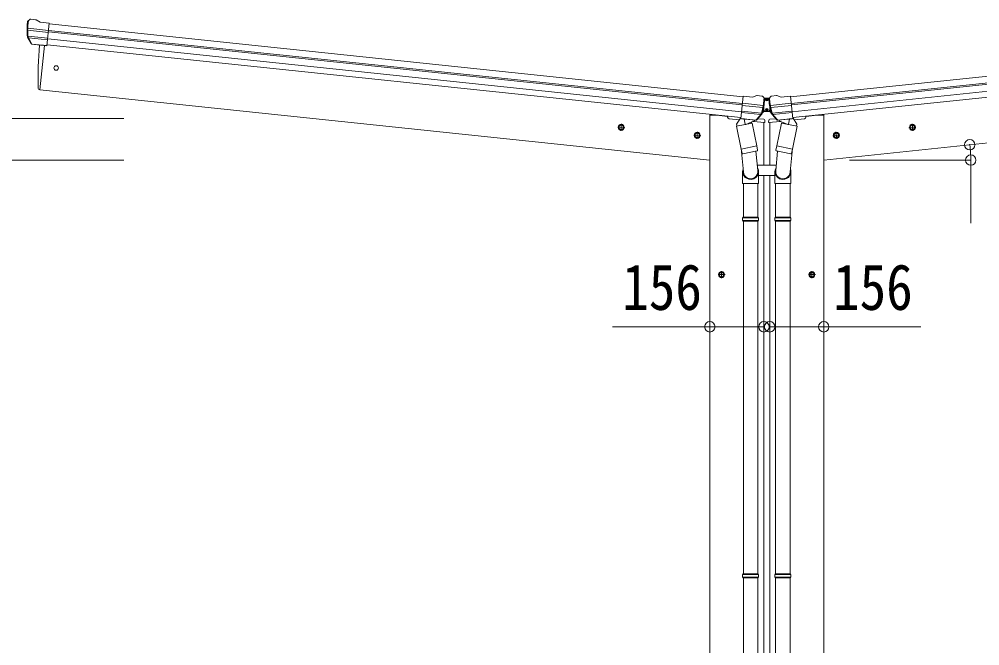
# Model space of a CAD drawing. Units: millimetres at full size, sheet at 1:30. Extents: x -8432 to 8432, y -5820 to 5820.
# Drawn here: x -5569 to -2806, y -2129 to -326 of the extents above; entities that cross this region are included whole.
import ezdxf
from ezdxf.enums import TextEntityAlignment as Align

# ---------------------------------------------------------------- set-up
doc = ezdxf.new("R2010")
doc.units = ezdxf.units.MM
doc.header["$LTSCALE"] = 30
doc.header["$PDMODE"] = 32
doc.header["$PDSIZE"] = 30
for name, color, linetype, lineweight in [('0-3_ELV2', 4, 'Continuous', 9), ('0-6_OTH_LINE', 6, 'Continuous', 9), ('0-9_OUTLINE', 7, 'Continuous', 9)]:
    doc.layers.add(name, color=color, linetype=linetype, lineweight=lineweight)
doc.styles.add('ＭＳ ゴシック', font='')
doc.styles.get('ＭＳ ゴシック').set_extended_font_data('MS Gothic')

msp = doc.modelspace()

# ---------------------------------------------------------------- linework, layer by layer
at = {"layer": '0-3_ELV2'}
for p, q in [((-5538.94, -327.45), (-5544.12, -331.65)), ((-5538.94, -327.45), (-5538.93, -327.45)), ((-5521.78, -327.78), (-5535.27, -326.37)), ((-5508.95, -335.16), (-5520.55, -328.19)), ((-5545.51, -335.34), (-5545.2, -333.5)), ((-5544.81, -358.07), (-5485.21, -364.34)), ((-5484.59, -358.48), (-5544.33, -352.2)), ((-5508.95, -335.16), (-5482.43, -337.95)), ((-5489.22, -402.5), (-5482.43, -337.95)), ((-3488.54, -568.63), (-5484.63, -358.84)), ((-3486.56, -549.74), (-5482.64, -339.94)), ((-3350.04, -549.74), (-1353.95, -339.94)), ((-3348.05, -568.63), (-1351.97, -358.84)), ((-5535.07, -396.49), (-5545.2, -378.23)), ((-5543.97, -374.83), (-5486.94, -380.82)), ((-5534.02, -396.06), (-5543.47, -377.76)), ((-5542.58, -379.49), (-5487.41, -385.29)), ((-3491.07, -592.67), (-5487.15, -382.87)), ((-3488.97, -572.81), (-5485.07, -363.01)), ((-3347.62, -572.81), (-1351.53, -363.01)), ((-3345.53, -592.67), (-1349.44, -382.87)), ((-5525.02, -398.74), (-5532.71, -397.93)), ((-5532.57, -397.72), (-5489.19, -402.28)), ((-5524.77, -398.86), (-5525.02, -398.74)), ((-5499.43, -401.52), (-5524.77, -398.86)), ((-5496.1, -401.78), (-5509.49, -529.17)), ((-5499.16, -401.46), (-5499.43, -401.52)), ((-5489.22, -402.5), (-5499.16, -401.46)), ((-5488.91, -399.61), (-3492.83, -609.41)), ((-1347.68, -399.61), (-3343.77, -609.41)), ((-5509.49, -529.17), (-5511.54, -528.88)), ((-5509.49, -529.17), (-3582.15, -731.74)), ((-3493.13, -612.3), (-3486.35, -547.75)), ((-3459.83, -550.54), (-3486.35, -547.75)), ((-3459.83, -550.54), (-3447.03, -546.13)), ((-3445.74, -545.98), (-3432.25, -547.4)), ((-3428.89, -549.23), (-3428.9, -549.22)), ((-3428.89, -549.23), (-3424.7, -554.41)), ((-3407.7, -549.23), (-3411.9, -554.41)), ((-3407.7, -549.23), (-3407.7, -549.22)), ((-3390.85, -545.98), (-3404.34, -547.4)), ((-3376.77, -550.54), (-3389.57, -546.13)), ((-3376.77, -550.54), (-3350.25, -547.75)), ((-3343.46, -612.3), (-3350.25, -547.75)), ((-1327.11, -529.17), (-3254.45, -731.74)), ((-3429.52, -580.4), (-3489.12, -574.13)), ((-3488.5, -568.28), (-3428.77, -574.56)), ((-3426.8, -576.17), (-3426.8, -587.81)), ((-3425.56, -553.35), (-3425.55, -553.28)), ((-3425.55, -553.28), (-3411.05, -553.28)), ((-3424.11, -558.31), (-3424.03, -556.44)), ((-3417.04, -558), (-3416.2, -558)), ((-3412.49, -558.31), (-3412.57, -556.44)), ((-3411.04, -553.35), (-3411.05, -553.28)), ((-3409.8, -576.17), (-3409.8, -587.81)), ((-3348.09, -568.28), (-3407.83, -574.56)), ((-3407.08, -580.4), (-3347.48, -574.13)), ((-3582.15, -3781.68), (-3582.15, -602.74)), ((-3531.38, -605.36), (-3530.95, -608.59)), ((-3436.15, -600.88), (-3491.32, -595.08)), ((-3433.82, -596.61), (-3490.85, -590.62)), ((-3447.97, -615.32), (-3434.92, -599.38)), ((-3447.03, -615.96), (-3433.33, -600.2)), ((-3432.28, -597.69), (-3427.13, -591.78)), ((-3431.21, -594.18), (-3428.26, -590.79)), ((-3427.13, -590.28), (-3425.38, -590.28)), ((-3409.83, -591.78), (-3427.13, -591.78)), ((-3425.09, -590.78), (-3426.8, -587.81)), ((-3425.09, -590.78), (-3411.51, -590.78)), ((-3417.04, -586.7), (-3416.2, -586.7)), ((-3411.51, -590.78), (-3409.8, -587.81)), ((-3411.22, -590.28), (-3409.83, -590.28)), ((-3404.11, -598.35), (-3409.83, -591.78)), ((-3405.2, -594.82), (-3408.7, -590.79)), ((-3389.57, -615.96), (-3403.27, -600.2)), ((-3402.78, -596.61), (-3345.74, -590.62)), ((-3388.63, -615.32), (-3401.68, -599.38)), ((-3400.45, -600.88), (-3345.27, -595.08)), ((-3305.22, -605.36), (-3305.65, -608.59)), ((-3254.45, -3781.68), (-3254.45, -602.74)), ((-3843.23, -633.16), (-3836.37, -630.11)), ((-3838.2, -647.52), (-3836.11, -627.63)), ((-3836.37, -630.11), (-3830.3, -634.52)), ((-3830.3, -634.52), (-3831.09, -641.98)), ((-3497.25, -615.98), (-3526.52, -612.91)), ((-3493.13, -612.3), (-3483.19, -613.35)), ((-3449.73, -616.63), (-3493.11, -612.08)), ((-3483.19, -613.35), (-3482.93, -613.47)), ((-3482.93, -613.47), (-3457.6, -616.13)), ((-3457.6, -616.13), (-3457.33, -616.06)), ((-3457.33, -616.06), (-3449.64, -616.87)), ((-3423.5, -623.73), (-3457.23, -620.19)), ((-3443.91, -612.54), (-3427.06, -614.31)), ((-3426.65, -746.29), (-3426.65, -623.4)), ((-3424.4, -616.9), (-3423.5, -623.73)), ((-3412.2, -616.9), (-3413.09, -623.73)), ((-3413.09, -623.73), (-3379.36, -620.19)), ((-3409.95, -746.29), (-3409.95, -623.4)), ((-3392.69, -612.54), (-3409.53, -614.31)), ((-3379.27, -616.06), (-3386.96, -616.87)), ((-3386.86, -616.63), (-3343.49, -612.08)), ((-3378.99, -616.13), (-3379.27, -616.06)), ((-3353.66, -613.47), (-3378.99, -616.13)), ((-3353.41, -613.35), (-3353.66, -613.47)), ((-3343.46, -612.3), (-3353.41, -613.35)), ((-3339.34, -615.98), (-3310.08, -612.91)), ((-3000.22, -630.11), (-3006.29, -634.52)), ((-3006.29, -634.52), (-3005.51, -641.98)), ((-2998.39, -647.52), (-3000.48, -627.63)), ((-2993.37, -633.16), (-3000.22, -630.11)), ((-3847.1, -636.53), (-3827.21, -638.62)), ((-3831.09, -641.98), (-3837.94, -645.04)), ((-3628.31, -659.52), (-3608.42, -661.61)), ((-3624.44, -656.16), (-3617.58, -653.1)), ((-3619.41, -670.51), (-3617.32, -650.62)), ((-3617.58, -653.1), (-3611.51, -657.51)), ((-3611.51, -657.51), (-3612.29, -664.98)), ((-3208.29, -659.52), (-3228.18, -661.61)), ((-3219.02, -653.1), (-3225.09, -657.51)), ((-3225.09, -657.51), (-3224.3, -664.98)), ((-3217.19, -670.51), (-3219.28, -650.62)), ((-3212.16, -656.16), (-3219.02, -653.1)), ((-2989.49, -636.53), (-3009.38, -638.62)), ((-3005.51, -641.98), (-2998.65, -645.04)), ((-3612.29, -664.98), (-3619.15, -668.03)), ((-3224.3, -664.98), (-3217.45, -668.03)), ((-3426.65, -3781.68), (-3426.65, -776.29)), ((-3409.95, -3781.68), (-3409.95, -776.29)), ((-3558.45, -1061.29), (-3538.45, -1061.29)), ((-3554.95, -1057.54), (-3548.45, -1053.79)), ((-3548.45, -1071.29), (-3548.45, -1051.29)), ((-3548.45, -1053.79), (-3541.95, -1057.54)), ((-3541.95, -1065.05), (-3548.45, -1068.8)), ((-3541.95, -1057.54), (-3541.95, -1065.05)), ((-3278.45, -1061.29), (-3298.45, -1061.29)), ((-3288.45, -1053.79), (-3294.95, -1057.54)), ((-3294.95, -1057.54), (-3294.95, -1065.05)), ((-3294.95, -1065.05), (-3288.45, -1068.8)), ((-3288.45, -1071.29), (-3288.45, -1051.29)), ((-3281.95, -1057.54), (-3288.45, -1053.79))]:
    msp.add_line(p, q, dxfattribs=at)
for points in [[(-3419.56, -557.16), (-3420.4, -557.16), (-3420.4, -558), (-3419.56, -558)], [(-3417.88, -556.32), (-3417.88, -555.48), (-3418.72, -555.48), (-3418.72, -556.32)], [(-3418.72, -558.84), (-3418.72, -559.68), (-3417.88, -559.68), (-3417.88, -558.84)], [(-3416.2, -558), (-3416.2, -557.16), (-3417.04, -557.16)], [(-3582.15, -602.74), (-3562.15, -602.74), (-3531.29, -605.99)], [(-3419.56, -585.86), (-3420.4, -585.86), (-3420.4, -586.7), (-3419.56, -586.7)], [(-3417.88, -585.02), (-3417.88, -584.18), (-3418.72, -584.18), (-3418.72, -585.02)], [(-3418.72, -587.54), (-3418.72, -588.38), (-3417.88, -588.38), (-3417.88, -587.54)], [(-3416.2, -586.7), (-3416.2, -585.86), (-3417.04, -585.86)], [(-3254.45, -602.74), (-3274.45, -602.74), (-3305.3, -605.99)], [(-3837.94, -645.04), (-3844.01, -640.62), (-3843.23, -633.16)], [(-2998.65, -645.04), (-2992.58, -640.62), (-2993.37, -633.16)], [(-3619.15, -668.03), (-3625.22, -663.62), (-3624.44, -656.16)], [(-3217.45, -668.03), (-3211.38, -663.62), (-3212.16, -656.16)], [(-3548.45, -1068.8), (-3554.95, -1065.05), (-3554.95, -1057.54)], [(-3288.45, -1068.8), (-3281.95, -1065.05), (-3281.95, -1057.54)]]:
    msp.add_lwpolyline(points, dxfattribs=at)
for centre, radius in [((-5462.69, -466.62), 6.5), ((-3418.3, -557.58), 3.5), ((-3418.3, -586.28), 3.5), ((-3837.16, -637.57), 8.5), ((-3837.16, -637.57), 7.7), ((-3837.16, -637.57), 6.5), ((-2999.44, -637.57), 8.5), ((-2999.44, -637.57), 7.7), ((-2999.44, -637.57), 6.5), ((-3618.36, -660.57), 8.5), ((-3618.36, -660.57), 7.7), ((-3618.36, -660.57), 6.5), ((-3218.23, -660.57), 8.5), ((-3218.23, -660.57), 7.7), ((-3218.23, -660.57), 6.5), ((-3548.45, -1061.29), 8.5), ((-3548.45, -1061.29), 7.7), ((-3548.45, -1061.29), 6.5), ((-3288.45, -1061.29), 8.5), ((-3288.45, -1061.29), 7.7), ((-3288.45, -1061.29), 6.5)]:
    msp.add_circle(centre, radius, dxfattribs=at)
for centre, radius, start, end in [((-5535.79, -331.34), 5, 84.04426, 128.95574), ((-5522.1, -330.77), 3, 59.02369, 83.97631), ((-5344.61, -356.46), 202, 174, 185.86084), ((-5547.6, -357.85), 2.74, 355.56588, 0.97849), ((-5544.99, -359.41), 1.35, 82.08073, 84.8395), ((-5344.61, -356.46), 200.2, 180.46117, 185.79991), ((-5589.6, -350.09), 45.32, 354.35482, 357.32878), ((-5351.95, -357), 192.44, 173.42422, 178.5729), ((-5542.57, -376.78), 3, 185.86084, 209), ((-5540.81, -376.39), 3, 185.79991, 207.30889), ((-5532.46, -395.04), 2.99, 208.99261, 254.7283), ((-4614.88, -488.96), 900, 174.35014, 182.36081), ((-5511.12, -525.91), 3, 182.36081, 262), ((-3446.05, -548.97), 3, 84.02369, 108.97631), ((-3432.78, -552.37), 5, 39.04426, 83.95574), ((-3403.82, -552.37), 5, 96.04426, 140.95574), ((-3390.54, -548.97), 3, 71.02369, 95.97631), ((-3625, -537.2), 202, 342.13916, 354), ((-3426.74, -580.76), 2.74, 167.02151, 172.43412), ((-3384.04, -581.9), 45.32, 170.67122, 173.64518), ((-3617.94, -539.25), 192.44, 349.4271, 354.57578), ((-3419.56, -556.32), 0.84, 270, 0), ((-3419.56, -558.84), 0.84, 0, 90), ((-3417.04, -556.32), 0.84, 180, 270), ((-3417.04, -558.84), 0.84, 90, 180), ((-3211.59, -537.2), 202, 186, 197.86084), ((-3218.66, -539.25), 192.44, 185.42422, 190.5729), ((-3452.55, -581.9), 45.32, 6.35482, 9.32878), ((-3409.86, -580.76), 2.74, 7.56588, 12.97849), ((-3437.24, -597.48), 3, 320.69111, 342.20009), ((-3625, -537.2), 200.2, 342.20009, 347.53883), ((-3435.59, -598.23), 3, 319, 342.13916), ((-3429.61, -581.74), 1.35, 83.1605, 85.91927), ((-3427.13, -591.78), 1.5, 90, 139), ((-3419.56, -585.02), 0.84, 270, 0), ((-3419.56, -587.54), 0.84, 0, 90), ((-3417.04, -585.02), 0.84, 180, 270), ((-3417.04, -587.54), 0.84, 90, 180), ((-3409.83, -591.78), 1.5, 41, 90), ((-3406.98, -581.74), 1.35, 94.08073, 96.8395), ((-3211.59, -537.2), 200.2, 192.46117, 197.79991), ((-3401, -598.23), 3, 197.86084, 221), ((-3399.36, -597.48), 3, 197.79991, 219.30889), ((-3525.99, -607.93), 5, 187.5, 264), ((-3449.29, -613.99), 2.99, 273.2717, 319.00739), ((-3427.37, -617.29), 3, 7.5, 84), ((-3409.22, -617.29), 3, 96, 172.5), ((-3387.31, -613.99), 2.99, 220.99261, 266.7283), ((-3310.6, -607.93), 5, 276, 352.5)]:
    msp.add_arc(centre, radius, start, end, dxfattribs=at)
for centre, major_axis, ratio, start_param, end_param in [((-5537.85, -330.43), (-5.88, -1.31), 0.24881, 5.8190815, 5.8226003), ((-5543.25, -334.95), (0.87, 5.91), 0.020485, 4.7140547, 5.6117533), ((-5542.23, -333.98), (2.34, 1.9), 0.995767, 1.5707963, 2.2972137), ((-5346.92, -378.41), (20.92, 199.05), 0.994373, 1.5554317, 1.5718064), ((-5534.69, -394.49), (-1.08, 3.13), 0.040856, 4.1415604, 4.1696818), ((-5532.26, -394.74), (0.11, 3), 0.642905, 2.0792573, 3.037247), ((-5532.32, -394.84), (-3.53, -2.11), 0.650902, 0.9542299, 1.0270405), ((-5532.39, -394.94), (-1.66, -2.51), 0.997631, 0.3902369, 0.4789948), ((-3627.31, -559.14), (20.92, 199.05), 0.994373, 4.7113789, 4.7277536), ((-3426.24, -557.46), (0.38, 5.97), 0.020485, 0.671432, 1.5691306), ((-3430.58, -551.92), (5.48, -2.51), 0.24881, 0.460585, 0.4641038), ((-3427.03, -556.29), (-1.9, 2.34), 0.995767, 3.9859716, 4.712389), ((-3409.57, -556.29), (1.9, 2.34), 0.995767, 1.5707963, 2.2972137), ((-3406.02, -551.92), (-5.48, -2.51), 0.24881, 5.8190815, 5.8226003), ((-3410.36, -557.46), (-0.38, 5.97), 0.020485, 4.7140547, 5.6117533), ((-3209.29, -559.14), (-20.92, 199.05), 0.994373, 1.5554317, 1.5718064), ((-3449.42, -613.66), (0.51, 2.96), 0.642905, 3.2459383, 4.203928), ((-3449.33, -613.88), (1.1, -2.8), 0.997631, 5.8041905, 5.8929484), ((-3449.38, -613.76), (3.02, -2.79), 0.650902, 5.2561448, 5.3289554), ((-3446.99, -613.91), (1.71, 2.84), 0.040856, 2.1135035, 2.1416249), ((-3389.61, -613.91), (-1.71, 2.84), 0.040856, 4.1415604, 4.1696818), ((-3387.18, -613.66), (-0.51, 2.96), 0.642905, 2.0792573, 3.037247), ((-3387.22, -613.76), (-3.02, -2.79), 0.650902, 0.9542299, 1.0270405), ((-3387.27, -613.88), (-1.1, -2.8), 0.997631, 0.3902369, 0.4789948)]:
    msp.add_ellipse(centre, major_axis=major_axis, ratio=ratio, start_param=start_param, end_param=end_param, dxfattribs=at)
at = {"layer": '0-6_OTH_LINE'}
for p, q in [((-6139.68, -612.26), (-5267.68, -612.26)), ((-5926.15, -731.74), (-5267.68, -731.74)), ((-3582.15, -1211.29), (-3861.77, -1211.29)), ((-3426.65, -1211.29), (-3582.15, -1211.29)), ((-3409.95, -1211.29), (-3254.45, -1211.29)), ((-3254.45, -1211.29), (-2974.83, -1211.29))]:
    msp.add_line(p, q, dxfattribs=at)
at = {"layer": '0-6_OTH_LINE', "lineweight": 18}
for q in [(-3180.08, -731.74), (-2831.53, -913.24)]:
    msp.add_line((-2831.53, -731.74), q, dxfattribs=at)
at = {"layer": '0-6_OTH_LINE'}
msp.add_arc((-3180.08, -731.74), 348.55, 0, 7.27608, dxfattribs=at)
for p in [(-2834.34, -687.6), (-2831.53, -731.74), (-3582.15, -1211.29), (-3426.65, -1211.29), (-3409.95, -1211.29), (-3254.45, -1211.29)]:
    msp.add_point(p, dxfattribs=at)
at = {"layer": '0-9_OUTLINE'}
for p, q in [((-3505.34, -634.37), (-3460.46, -625.24)), ((-3491.99, -700.03), (-3505.34, -634.37)), ((-3493.89, -610.91), (-3505.09, -627.83)), ((-3505.09, -627.83), (-3503.83, -634.06)), ((-3492.97, -610.72), (-3493.89, -610.91)), ((-3450.48, -616.88), (-3491.15, -612.6)), ((-3483.45, -613.8), (-3480.53, -628.15)), ((-3454.3, -619.04), (-3479.06, -628.79)), ((-3462.64, -622.32), (-3461.98, -625.55)), ((-3460.46, -625.24), (-3447.11, -690.89)), ((-3453.84, -617.18), (-3453.69, -617.91)), ((-3376.13, -625.24), (-3389.49, -690.89)), ((-3386.11, -616.88), (-3345.45, -612.6)), ((-3382.76, -617.18), (-3382.91, -617.91)), ((-3382.29, -619.04), (-3357.54, -628.79)), ((-3331.25, -634.37), (-3376.13, -625.24)), ((-3373.96, -622.32), (-3374.61, -625.55)), ((-3353.15, -613.8), (-3356.07, -628.15)), ((-3344.61, -700.03), (-3331.25, -634.37)), ((-3343.63, -610.72), (-3342.7, -610.91)), ((-3342.7, -610.91), (-3331.5, -627.83)), ((-3331.5, -627.83), (-3332.77, -634.06)), ((-3492.42, -697.89), (-3485.77, -765.63)), ((-3491.99, -700.03), (-3447.11, -690.89)), ((-3491.97, -700.02), (-3489.44, -712.5)), ((-3446.18, -705.5), (-3487.14, -713.84)), ((-3449.51, -706.18), (-3443.96, -761.91)), ((-3444.63, -703.14), (-3447.12, -690.9)), ((-3444.84, -704.54), (-3444.84, -704.54)), ((-3387.08, -706.18), (-3392.64, -761.91)), ((-3391.97, -703.14), (-3389.48, -690.9)), ((-3391.75, -704.54), (-3391.76, -704.54)), ((-3390.42, -705.5), (-3349.46, -713.84)), ((-3344.61, -700.03), (-3389.49, -690.89)), ((-3344.17, -697.89), (-3350.83, -765.63)), ((-3344.62, -700.02), (-3347.16, -712.5)), ((-3487.8, -764.41), (-3487.8, -799.07)), ((-3391.08, -746.29), (-3445.51, -746.29)), ((-3441.8, -799.07), (-3441.8, -764.71)), ((-3394.79, -799.07), (-3394.79, -764.71)), ((-3348.79, -764.41), (-3348.79, -799.07)), ((-3487.8, -799.07), (-3441.8, -799.07)), ((-3485.8, -799.07), (-3485.8, -895.81)), ((-3443.8, -799.07), (-3443.8, -895.81)), ((-3441.8, -776.29), (-3394.79, -776.29)), ((-3348.79, -799.07), (-3394.79, -799.07)), ((-3392.79, -799.07), (-3392.79, -895.81)), ((-3350.79, -799.07), (-3350.79, -895.81)), ((-3487.8, -897.81), (-3486.8, -895.81)), ((-3487.8, -897.81), (-3441.8, -897.81)), ((-3487.8, -897.81), (-3487.8, -905.81)), ((-3487.8, -905.81), (-3441.8, -905.81)), ((-3487.8, -905.81), (-3486.8, -907.81)), ((-3486.8, -895.81), (-3442.8, -895.81)), ((-3486.8, -907.81), (-3442.8, -907.81)), ((-3485.8, -907.81), (-3485.8, -1921.69)), ((-3443.8, -907.81), (-3443.8, -1921.69)), ((-3441.8, -897.81), (-3442.8, -895.81)), ((-3394.79, -897.81), (-3393.79, -895.81)), ((-3348.79, -897.81), (-3394.79, -897.81)), ((-3348.79, -905.81), (-3394.79, -905.81)), ((-3349.79, -895.81), (-3393.79, -895.81)), ((-3349.79, -907.81), (-3393.79, -907.81)), ((-3392.79, -907.81), (-3392.79, -1921.69)), ((-3350.79, -907.81), (-3350.79, -1921.69)), ((-3348.79, -897.81), (-3349.79, -895.81)), ((-3348.79, -905.81), (-3349.79, -907.81)), ((-3348.79, -897.81), (-3348.79, -905.81)), ((-3487.8, -1923.69), (-3486.8, -1921.69)), ((-3487.8, -1923.69), (-3441.8, -1923.69)), ((-3487.8, -1923.69), (-3487.8, -1931.69)), ((-3487.8, -1931.69), (-3441.8, -1931.69)), ((-3487.8, -1931.69), (-3486.8, -1933.69)), ((-3486.8, -1921.69), (-3442.8, -1921.69)), ((-3486.8, -1933.69), (-3442.8, -1933.69)), ((-3485.8, -1933.69), (-3485.8, -2992.19)), ((-3443.8, -1933.69), (-3443.8, -2992.19)), ((-3441.8, -1923.69), (-3442.8, -1921.69)), ((-3394.79, -1923.69), (-3393.79, -1921.69)), ((-3348.79, -1923.69), (-3394.79, -1923.69)), ((-3348.79, -1931.69), (-3394.79, -1931.69)), ((-3349.79, -1921.69), (-3393.79, -1921.69)), ((-3349.79, -1933.69), (-3393.79, -1933.69)), ((-3392.79, -1933.69), (-3392.79, -2992.19)), ((-3350.79, -1933.69), (-3350.79, -2992.19)), ((-3348.79, -1923.69), (-3349.79, -1921.69)), ((-3348.79, -1931.69), (-3349.79, -1933.69)), ((-3348.79, -1923.69), (-3348.79, -1931.69))]:
    msp.add_line(p, q, dxfattribs=at)
for points in [[(-3441.8, -897.81), (-3441.8, -905.81), (-3442.8, -907.81)], [(-3394.79, -897.81), (-3394.79, -905.81), (-3393.79, -907.81)], [(-3441.8, -1923.69), (-3441.8, -1931.69), (-3442.8, -1933.69)], [(-3394.79, -1923.69), (-3394.79, -1931.69), (-3393.79, -1933.69)]]:
    msp.add_lwpolyline(points, dxfattribs=at)
for centre, radius, start, end in [((-3491.1, -612.1), 0.5, 228.73754, 264), ((-3484.03, -613.96), 0.604, 15.29405, 86.90158), ((-3479.53, -627.87), 1.03, 195.53431, 297.46103), ((-3454.67, -618.1), 1, 291.5, 11.5), ((-3453.35, -617.08), 0.5, 84, 191.5), ((-3450.43, -616.38), 0.5, 264, 299.26246), ((-3386.17, -616.38), 0.5, 240.73754, 276), ((-3383.25, -617.08), 0.5, 348.5, 96), ((-3381.93, -618.1), 1, 168.5, 248.5), ((-3357.06, -627.87), 1.03, 242.53897, 344.46569), ((-3352.57, -613.96), 0.604, 93.09842, 164.70595), ((-3345.5, -612.1), 0.5, 276, 311.26246), ((-3487.53, -711.88), 2, 198.03157, 281.5), ((-3446.57, -703.54), 2, 281.5, 330.09038), ((-3446.53, -703.57), 1.95, 330.02234, 12.45983), ((-3390.07, -703.57), 1.95, 167.54017, 209.97766), ((-3390.02, -703.54), 2, 209.90962, 258.5), ((-3349.06, -711.88), 2, 258.5, 341.96843), ((-3471.8, -764.71), 30, 0, 2.54858), ((-3364.79, -764.71), 30, 177.45142, 180)]:
    msp.add_arc(centre, radius, start, end, dxfattribs=at)
for centre, major_axis, start_param, end_param in [((-3464.8, -764.41), (-23, 0), 5.9588909, 9.9444346), ((-3464.8, -764.41), (-21, 0), 0.0583862, 3.2616355), ((-3371.79, -764.41), (23, 0), 2.621936, 6.6074797), ((-3371.79, -764.41), (21, 0), 3.0215498, 6.2247991)]:
    msp.add_ellipse(centre, major_axis=major_axis, ratio=0.996195, start_param=start_param, end_param=end_param, dxfattribs=at)

# ---------------------------------------------------------------- texts
at = {"layer": '0-6_OTH_LINE', "color": 7, "style": 'ＭＳ ゴシック', "width": 0.85}
for p in [(-3834.08, -1202.32), (-3227.52, -1202.32)]:
    msp.add_text('156', height=132, dxfattribs=at).set_placement(p, align=Align.BOTTOM_LEFT)

doc.saveas('drawing.dxf')
